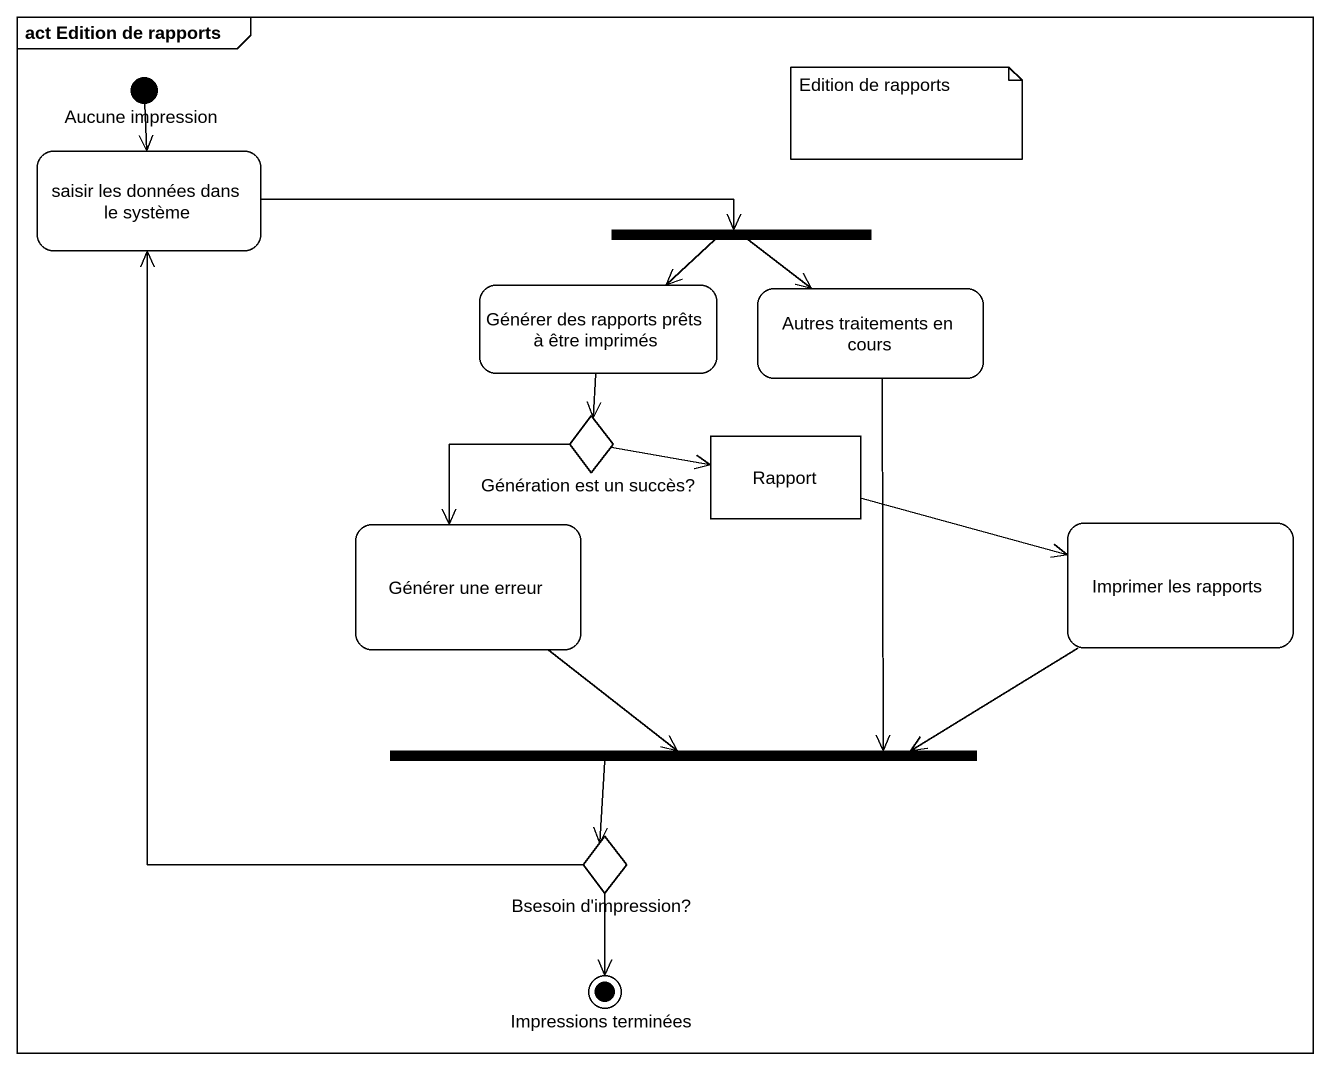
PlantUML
@startuml
mainframe act Edition de rapports
hide empty description
state "Aucune impression" as Aucune_impression <<start>>
state "saisir les données dans le système" as saisir_les_données_dans_le
state fork1 <<fork>>
state "Générer des rapports prêts à être imprimés" as Générer_des_rapports_prêts
state "Autres traitements en cours" as Autres_traitements_en_cours
state "Génération est un succès?" as Génération_est_un_succès <<choice>>
state Rapport <<object>>
state "Générer une erreur" as Générer_une_erreur
state "Imprimer les rapports" as Imprimer_les_rapports
state fork2 <<join>>
state "Bsesoin d'impression?" as Bsesoin_d_impression <<choice>>
state "Impressions terminées" as Impressions_terminées <<end>>
Aucune_impression --> saisir_les_données_dans_le
saisir_les_données_dans_le -right-> fork1
fork1 --> Générer_des_rapports_prêts
fork1 --> Autres_traitements_en_cours
Générer_des_rapports_prêts --> Génération_est_un_succès
Autres_traitements_en_cours --> fork2
Génération_est_un_succès -right-> Rapport
Génération_est_un_succès --> Générer_une_erreur
Rapport -right-> Imprimer_les_rapports
Générer_une_erreur --> fork2
Imprimer_les_rapports -left-> fork2
fork2 --> Bsesoin_d_impression
Bsesoin_d_impression -up-> saisir_les_données_dans_le
Bsesoin_d_impression --> Impressions_terminées
note as N1
  Edition de rapports
end note
@enduml
